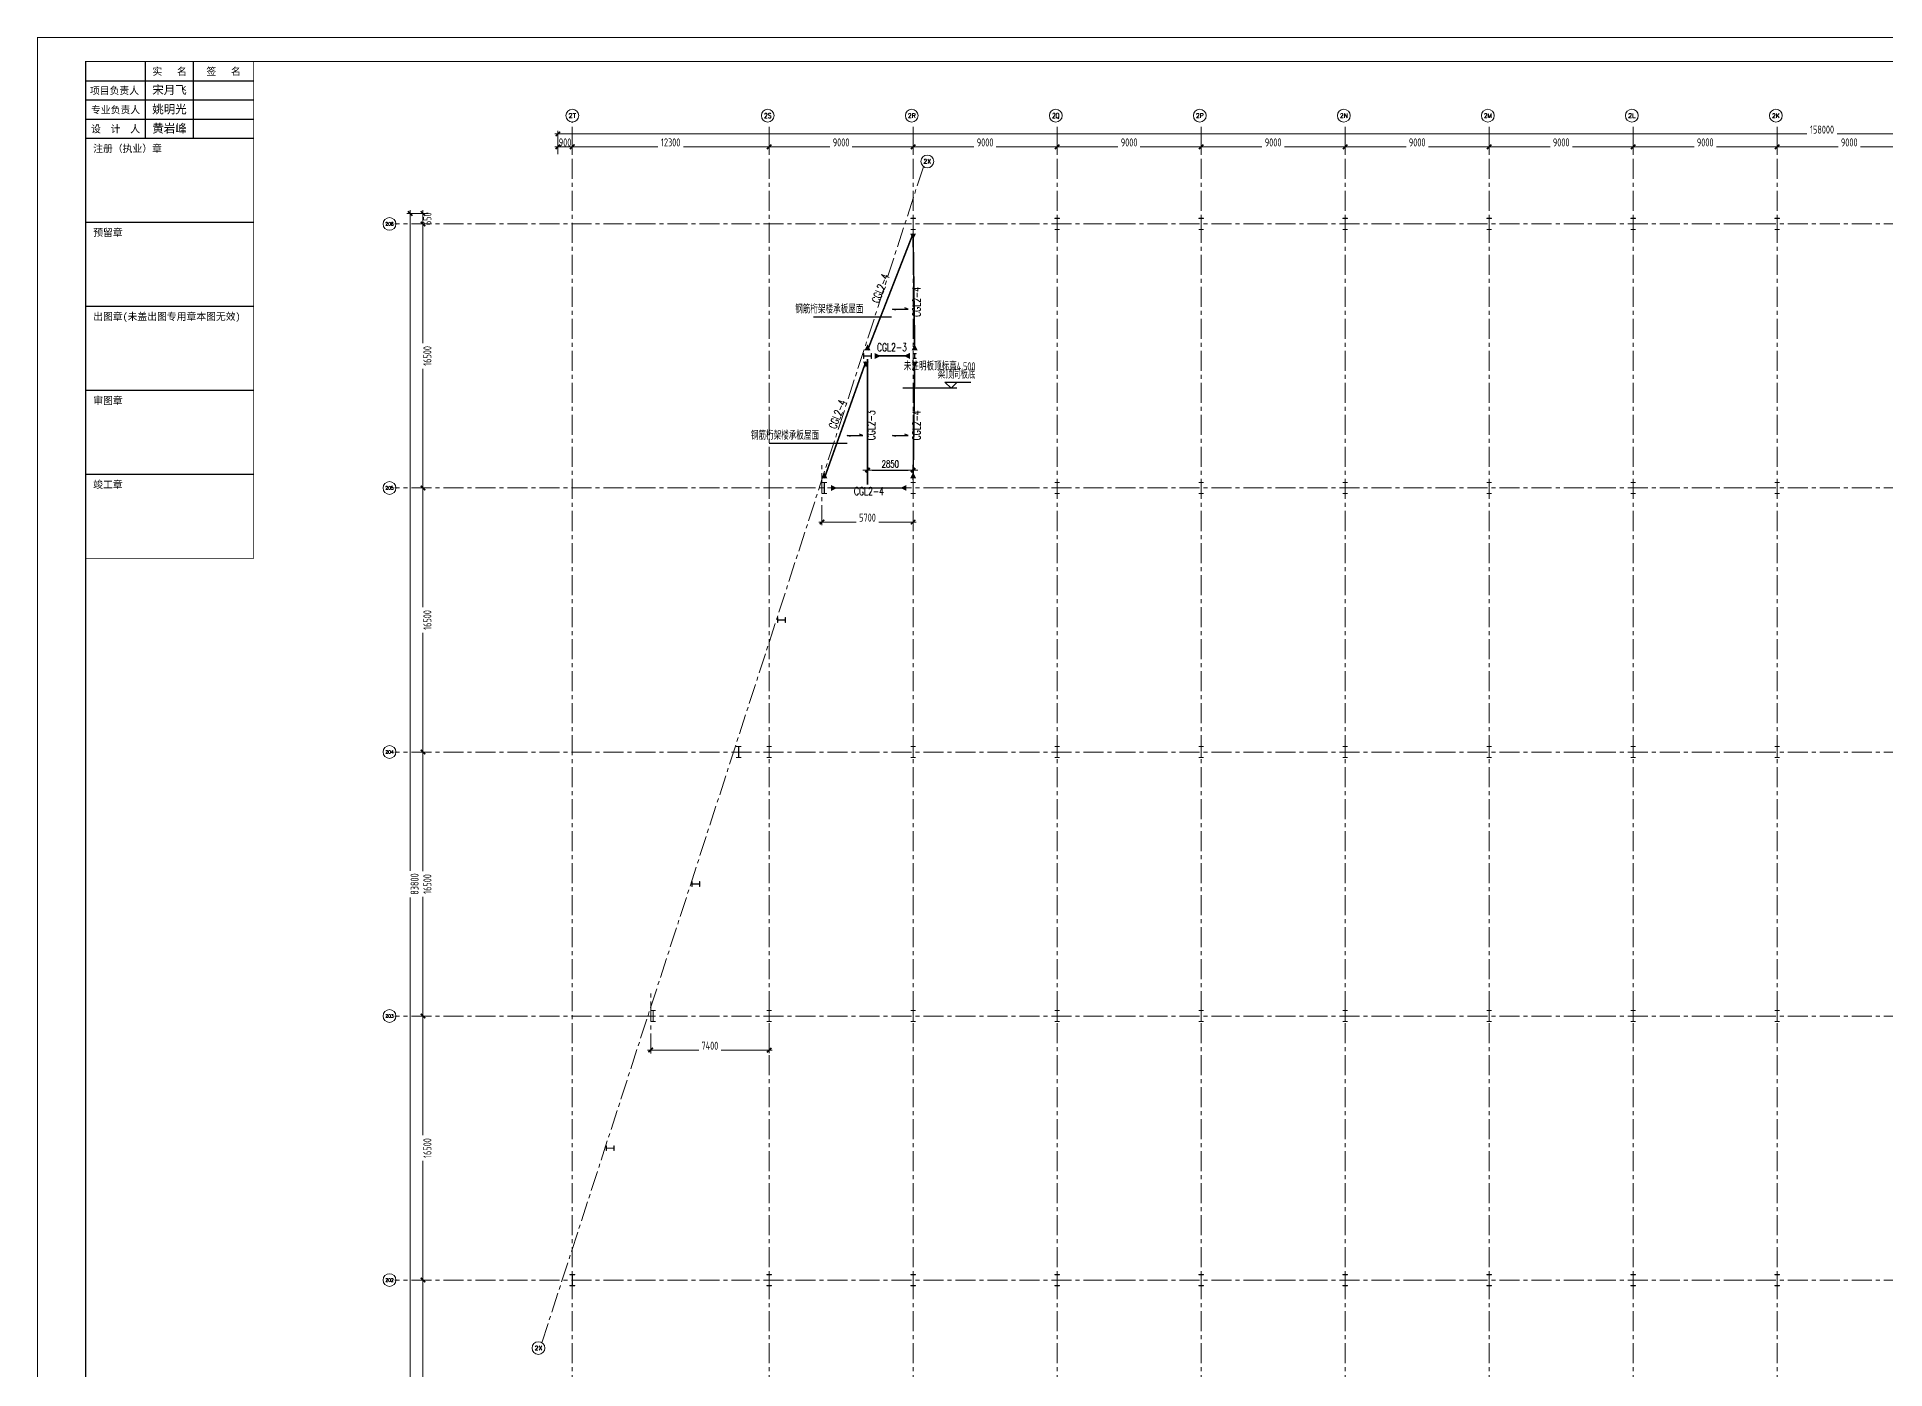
# Model space of a CAD drawing. Extents: x -1201378 to 2367219, y -619313 to 244905.
# Drawn here: x 926489 to 1041979, y -53156 to 30085 of the extents above; entities that cross this region are included whole.
import ezdxf
from ezdxf.enums import TextEntityAlignment as Align

# ---------------------------------------------------------------- set-up
doc = ezdxf.new("R2010")
doc.units = 0
doc.header["$LTSCALE"] = 1000
doc.linetypes.add('CENTER', pattern=[2, 1.25, -0.25, 0.25, -0.25])
doc.layers.get('0').update_dxf_attribs({"linetype": 'CONTINUOUS'})
doc.layers.get('Defpoints').update_dxf_attribs({"linetype": 'CONTINUOUS'})
for name, color, linetype in [('0-cxFrame', 155, 'CONTINUOUS'), ('qianming', 155, 'CONTINUOUS'), ('S-BG', 131, 'CONTINUOUS'), ('S-SLAB-TXT', 2, 'CONTINUOUS')]:
    doc.layers.add(name, color=color, linetype=linetype)
for name, color, linetype, lineweight in [('0-cxText', 131, 'CONTINUOUS', 25), ('S-axis', 111, 'CONTINUOUS', 0), ('S-bea', 40, 'CONTINUOUS', 0), ('S-col', 2, 'CONTINUOUS', 0), ('S-dim', 81, 'CONTINUOUS', 0), ('S-dote', 5, 'CENTER', 0), ('THIN', 7, 'CONTINUOUS', 0), ('柱间支撑', 6, 'CENTER', 0)]:
    doc.layers.add(name, color=color, linetype=linetype, lineweight=lineweight)
doc.styles.add('_TCH_AXIS', font='COMPLEX', dxfattribs={"bigfont": 'GBCBIG'})
doc.styles.add('cx_biaoti', font='')
doc.styles.add('cx_tuming', font='simhei.ttf')
doc.styles.add('cx_tuqian1', font='')
doc.styles.add('SS1', font='tj-romans1.shx', dxfattribs={"width": 0.7, "bigfont": 'tj-hztxt1.shx'})
doc.styles.add('TSSD_Dimension', font='tssdeng.shx', dxfattribs={"width": 0.7, "bigfont": 'hztxt.shx'})
doc.styles.add('TSSD_Label', font='tssdeng.shx', dxfattribs={"width": 0.7, "bigfont": 'hztxt.shx'})
doc.styles.add('TSSD_Rein', font='tj-romans1.shx', dxfattribs={"width": 0.7, "bigfont": 'tj-hztxt.shx'})
doc.styles.add('图框宋体', font='', dxfattribs={"width": 0.75})
doc.styles.add('黑体', font='simhei.ttf', dxfattribs={"width": 0.8})
doc.styles.get('cx_biaoti').set_extended_font_data('SimSun')
doc.styles.get('cx_tuqian1').set_extended_font_data('SimSun')
doc.styles.get('图框宋体').set_extended_font_data('SimSun')
doc.dimstyles.new('S-150-ARCHI', dxfattribs={"dimscale": 150, "dimtxt": 3, "dimasz": 2, "dimexe": 2, "dimexo": 2, "dimgap": 1, "dimtad": 1, "dimdec": 0, "dimzin": 0, "dimdsep": 46, "dimtxsty": 'SS1', "dimblk1": 'TT', "dimblk2": 'TT', "dimsah": 1, "dimcen": 1, "dimclrd": 256, "dimclre": 256, "dimclrt": 256, "dimadec": 0, "dimazin": 0, "dimtfac": 1, "dimtdec": 0, "dimtix": 1, "dimtmove": 2, "dimatfit": 0, "dimldrblk": 'TT', "dimfxl": 2, "dimtolj": 1, "dimtzin": 0, "dimarcsym": 0})
doc.dimstyles.new('TSSD_200_200', dxfattribs={"dimtxt": 500, "dimasz": 200, "dimexe": 200, "dimexo": 500, "dimgap": 200, "dimtad": 1, "dimdec": 0, "dimzin": 0, "dimdsep": 46, "dimtxsty": 'TSSD_Dimension', "dimblk": 'ARCHTICK', "dimcen": 0, "dimdle": 200, "dimclrt": 7, "dimadec": 0, "dimazin": 0, "dimtfac": 1, "dimtdec": 0, "dimtix": 1, "dimtmove": 2, "dimatfit": 3, "dimfxl": 1, "dimtolj": 1, "dimtzin": 0, "dimarcsym": 0})

# ---------------------------------------------------------------- blocks, each defined once
blk = doc.blocks.new('_ArchTick')
at = {"color": 0, "linetype": 'ByBlock', "const_width": 0.5}
blk.add_lwpolyline([(-0.71, -0.71), (0.71, 0.71)], dxfattribs=at)
blk = doc.blocks.new('*D60')
at = {"layer": 'Defpoints', "color": 0, "transparency": 16777216}
for p in [(-248565, -247598), (-249387, -264098), (-248565, -264098)]:
    blk.add_point(p, dxfattribs=at)
at = {"layer": 'S-axis', "color": 0, "lineweight": -2, "transparency": 16777216}
for p, q in [((-249065, -247598), (-249587, -247598)), ((-249387, -247398), (-249387, -255042)), ((-249387, -264298), (-249387, -256654)), ((-249065, -264098), (-249587, -264098))]:
    blk.add_line(p, q, dxfattribs=at)
at = {"layer": 'S-axis', "color": 0, "lineweight": -2, "transparency": 16777216, "xscale": 200, "yscale": 200, "zscale": 200}
for p, rotation in [((-249387, -247598), 90), ((-249387, -264098), 270)]:
    blk.add_blockref('_ArchTick', p, dxfattribs=dict(at, rotation=rotation))
at = {"layer": 'S-axis', "color": 7, "transparency": 16777216, "insert": (-249112, -255848), "char_height": 500, "attachment_point": 5, "rotation": 90, "style": 'TSSD_Dimension'}
blk.add_mtext('\\A1;16500', dxfattribs=at)
blk = doc.blocks.new('*D61')
at = {"layer": 'Defpoints', "color": 0, "transparency": 16777216}
for p in [(-248565, -231098), (-249387, -247598), (-248565, -247598)]:
    blk.add_point(p, dxfattribs=at)
at = {"layer": 'S-axis', "color": 0, "lineweight": -2, "transparency": 16777216}
for p, q in [((-249387, -230898), (-249387, -238542)), ((-249065, -231098), (-249587, -231098)), ((-249387, -247798), (-249387, -240154)), ((-249065, -247598), (-249587, -247598))]:
    blk.add_line(p, q, dxfattribs=at)
at = {"layer": 'S-axis', "color": 0, "lineweight": -2, "transparency": 16777216, "xscale": 200, "yscale": 200, "zscale": 200}
for p, rotation in [((-249387, -231098), 90), ((-249387, -247598), 270)]:
    blk.add_blockref('_ArchTick', p, dxfattribs=dict(at, rotation=rotation))
at = {"layer": 'S-axis', "color": 7, "transparency": 16777216, "insert": (-249112, -239348), "char_height": 500, "attachment_point": 5, "rotation": 90, "style": 'TSSD_Dimension'}
blk.add_mtext('\\A1;16500', dxfattribs=at)
blk = doc.blocks.new('*D62')
at = {"layer": 'Defpoints', "color": 0, "transparency": 16777216}
for p in [(-248565, -214598), (-249387, -231098), (-248565, -231098)]:
    blk.add_point(p, dxfattribs=at)
at = {"layer": 'S-axis', "color": 0, "lineweight": -2, "transparency": 16777216}
for p, q in [((-249065, -214598), (-249587, -214598)), ((-249387, -214398), (-249387, -222042)), ((-249387, -231298), (-249387, -223654)), ((-249065, -231098), (-249587, -231098))]:
    blk.add_line(p, q, dxfattribs=at)
at = {"layer": 'S-axis', "color": 0, "lineweight": -2, "transparency": 16777216, "xscale": 200, "yscale": 200, "zscale": 200}
for p, rotation in [((-249387, -214598), 90), ((-249387, -231098), 270)]:
    blk.add_blockref('_ArchTick', p, dxfattribs=dict(at, rotation=rotation))
at = {"layer": 'S-axis', "color": 7, "transparency": 16777216, "insert": (-249112, -222848), "char_height": 500, "attachment_point": 5, "rotation": 90, "style": 'TSSD_Dimension'}
blk.add_mtext('\\A1;16500', dxfattribs=at)
blk = doc.blocks.new('*D63')
at = {"layer": 'Defpoints', "color": 0, "transparency": 16777216}
for p in [(-248565, -198098), (-249387, -214598), (-248565, -214598)]:
    blk.add_point(p, dxfattribs=at)
at = {"layer": 'S-axis', "color": 0, "lineweight": -2, "transparency": 16777216}
for p, q in [((-249065, -198098), (-249587, -198098)), ((-249387, -197898), (-249387, -205542)), ((-249387, -214798), (-249387, -207154)), ((-249065, -214598), (-249587, -214598))]:
    blk.add_line(p, q, dxfattribs=at)
at = {"layer": 'S-axis', "color": 0, "lineweight": -2, "transparency": 16777216, "xscale": 200, "yscale": 200, "zscale": 200}
for p, rotation in [((-249387, -198098), 90), ((-249387, -214598), 270)]:
    blk.add_blockref('_ArchTick', p, dxfattribs=dict(at, rotation=rotation))
at = {"layer": 'S-axis', "color": 7, "transparency": 16777216, "insert": (-249112, -206348), "char_height": 500, "attachment_point": 5, "rotation": 90, "style": 'TSSD_Dimension'}
blk.add_mtext('\\A1;16500', dxfattribs=at)
blk = doc.blocks.new('*D64')
at = {"layer": 'Defpoints', "color": 0, "transparency": 16777216}
for p in [(-248565, -181598), (-249387, -198098), (-248565, -198098)]:
    blk.add_point(p, dxfattribs=at)
at = {"layer": 'S-axis', "color": 0, "lineweight": -2, "transparency": 16777216}
for p, q in [((-249065, -181598), (-249587, -181598)), ((-249387, -181398), (-249387, -189042)), ((-249387, -198298), (-249387, -190654)), ((-249065, -198098), (-249587, -198098))]:
    blk.add_line(p, q, dxfattribs=at)
at = {"layer": 'S-axis', "color": 0, "lineweight": -2, "transparency": 16777216, "xscale": 200, "yscale": 200, "zscale": 200}
for p, rotation in [((-249387, -181598), 90), ((-249387, -198098), 270)]:
    blk.add_blockref('_ArchTick', p, dxfattribs=dict(at, rotation=rotation))
at = {"layer": 'S-axis', "color": 7, "transparency": 16777216, "insert": (-249112, -189848), "char_height": 500, "attachment_point": 5, "rotation": 90, "style": 'TSSD_Dimension'}
blk.add_mtext('\\A1;16500', dxfattribs=at)
blk = doc.blocks.new('*D65')
at = {"layer": 'Defpoints', "color": 0, "transparency": 16777216}
for p in [(-248565, -180948), (-249387, -181598), (-248565, -181598)]:
    blk.add_point(p, dxfattribs=at)
at = {"layer": 'S-axis', "color": 0, "lineweight": -2, "transparency": 16777216}
for p, q in [((-249065, -180948), (-249587, -180948)), ((-249387, -180748), (-249387, -181798)), ((-249065, -181598), (-249587, -181598))]:
    blk.add_line(p, q, dxfattribs=at)
at = {"layer": 'S-axis', "color": 0, "lineweight": -2, "transparency": 16777216, "xscale": 200, "yscale": 200, "zscale": 200}
for p, rotation in [((-249387, -180948), 90), ((-249387, -181598), 270)]:
    blk.add_blockref('_ArchTick', p, dxfattribs=dict(at, rotation=rotation))
at = {"layer": 'S-axis', "color": 7, "transparency": 16777216, "insert": (-249112, -181273), "char_height": 500, "attachment_point": 5, "rotation": 90, "style": 'TSSD_Dimension'}
blk.add_mtext('\\A1;650', dxfattribs=at)
blk = doc.blocks.new('*D93')
at = {"layer": 'Defpoints', "color": 0, "transparency": 16777216}
for p in [(-240958, -177738), (-240058, -176778), (-240058, -177738)]:
    blk.add_point(p, dxfattribs=at)
at = {"layer": 'S-axis', "color": 0, "lineweight": -2, "transparency": 16777216}
for p, q in [((-240958, -177238), (-240958, -176578)), ((-240058, -177238), (-240058, -176578)), ((-241158, -176778), (-239858, -176778))]:
    blk.add_line(p, q, dxfattribs=at)
at = {"layer": 'S-axis', "color": 0, "lineweight": -2, "transparency": 16777216, "xscale": 200, "yscale": 200, "zscale": 200, "rotation": 180}
blk.add_blockref('_ArchTick', (-240958, -176778), dxfattribs=at)
at = {"layer": 'S-axis', "color": 0, "lineweight": -2, "transparency": 16777216, "xscale": 200, "yscale": 200, "zscale": 200}
blk.add_blockref('_ArchTick', (-240058, -176778), dxfattribs=at)
at = {"layer": 'S-axis', "color": 7, "transparency": 16777216, "insert": (-240508, -176503), "char_height": 500, "attachment_point": 5, "style": 'TSSD_Dimension'}
blk.add_mtext('\\A1;900', dxfattribs=at)
blk = doc.blocks.new('*D94')
at = {"layer": 'Defpoints', "color": 0, "transparency": 16777216}
for p in [(-240058, -177738), (-227758, -176778), (-227758, -177738)]:
    blk.add_point(p, dxfattribs=at)
at = {"layer": 'S-axis', "color": 0, "lineweight": -2, "transparency": 16777216}
for p, q in [((-240058, -177238), (-240058, -176578)), ((-227758, -177238), (-227758, -176578)), ((-240258, -176778), (-234714, -176778)), ((-227558, -176778), (-233103, -176778))]:
    blk.add_line(p, q, dxfattribs=at)
at = {"layer": 'S-axis', "color": 0, "lineweight": -2, "transparency": 16777216, "xscale": 200, "yscale": 200, "zscale": 200, "rotation": 180}
blk.add_blockref('_ArchTick', (-240058, -176778), dxfattribs=at)
at = {"layer": 'S-axis', "color": 0, "lineweight": -2, "transparency": 16777216, "xscale": 200, "yscale": 200, "zscale": 200}
blk.add_blockref('_ArchTick', (-227758, -176778), dxfattribs=at)
at = {"layer": 'S-axis', "color": 7, "transparency": 16777216, "insert": (-233908, -176503), "char_height": 500, "attachment_point": 5, "style": 'TSSD_Dimension'}
blk.add_mtext('\\A1;12300', dxfattribs=at)
blk = doc.blocks.new('*D95')
at = {"layer": 'Defpoints', "color": 0, "transparency": 16777216}
for p in [(-227758, -177738), (-218758, -176778), (-218758, -177738)]:
    blk.add_point(p, dxfattribs=at)
at = {"layer": 'S-axis', "color": 0, "lineweight": -2, "transparency": 16777216}
for p, q in [((-227758, -177238), (-227758, -176578)), ((-218758, -177238), (-218758, -176578)), ((-227958, -176778), (-223957, -176778)), ((-218558, -176778), (-222560, -176778))]:
    blk.add_line(p, q, dxfattribs=at)
at = {"layer": 'S-axis', "color": 0, "lineweight": -2, "transparency": 16777216, "xscale": 200, "yscale": 200, "zscale": 200, "rotation": 180}
blk.add_blockref('_ArchTick', (-227758, -176778), dxfattribs=at)
at = {"layer": 'S-axis', "color": 0, "lineweight": -2, "transparency": 16777216, "xscale": 200, "yscale": 200, "zscale": 200}
blk.add_blockref('_ArchTick', (-218758, -176778), dxfattribs=at)
at = {"layer": 'S-axis', "color": 7, "transparency": 16777216, "insert": (-223258, -176503), "char_height": 500, "attachment_point": 5, "style": 'TSSD_Dimension'}
blk.add_mtext('\\A1;9000', dxfattribs=at)
blk = doc.blocks.new('*D96')
at = {"layer": 'Defpoints', "color": 0, "transparency": 16777216}
for p in [(-218758, -177738), (-209758, -176778), (-209758, -177738)]:
    blk.add_point(p, dxfattribs=at)
at = {"layer": 'S-axis', "color": 0, "lineweight": -2, "transparency": 16777216}
for p, q in [((-218758, -177238), (-218758, -176578)), ((-209758, -177238), (-209758, -176578)), ((-218958, -176778), (-214957, -176778)), ((-209558, -176778), (-213560, -176778))]:
    blk.add_line(p, q, dxfattribs=at)
at = {"layer": 'S-axis', "color": 0, "lineweight": -2, "transparency": 16777216, "xscale": 200, "yscale": 200, "zscale": 200, "rotation": 180}
blk.add_blockref('_ArchTick', (-218758, -176778), dxfattribs=at)
at = {"layer": 'S-axis', "color": 0, "lineweight": -2, "transparency": 16777216, "xscale": 200, "yscale": 200, "zscale": 200}
blk.add_blockref('_ArchTick', (-209758, -176778), dxfattribs=at)
at = {"layer": 'S-axis', "color": 7, "transparency": 16777216, "insert": (-214258, -176503), "char_height": 500, "attachment_point": 5, "style": 'TSSD_Dimension'}
blk.add_mtext('\\A1;9000', dxfattribs=at)
blk = doc.blocks.new('*D97')
at = {"layer": 'Defpoints', "color": 0, "transparency": 16777216}
for p in [(-209758, -177738), (-200758, -176778), (-200758, -177738)]:
    blk.add_point(p, dxfattribs=at)
at = {"layer": 'S-axis', "color": 0, "lineweight": -2, "transparency": 16777216}
for p, q in [((-209758, -177238), (-209758, -176578)), ((-200758, -177238), (-200758, -176578)), ((-209958, -176778), (-205957, -176778)), ((-200558, -176778), (-204560, -176778))]:
    blk.add_line(p, q, dxfattribs=at)
at = {"layer": 'S-axis', "color": 0, "lineweight": -2, "transparency": 16777216, "xscale": 200, "yscale": 200, "zscale": 200, "rotation": 180}
blk.add_blockref('_ArchTick', (-209758, -176778), dxfattribs=at)
at = {"layer": 'S-axis', "color": 0, "lineweight": -2, "transparency": 16777216, "xscale": 200, "yscale": 200, "zscale": 200}
blk.add_blockref('_ArchTick', (-200758, -176778), dxfattribs=at)
at = {"layer": 'S-axis', "color": 7, "transparency": 16777216, "insert": (-205258, -176503), "char_height": 500, "attachment_point": 5, "style": 'TSSD_Dimension'}
blk.add_mtext('\\A1;9000', dxfattribs=at)
blk = doc.blocks.new('*D98')
at = {"layer": 'Defpoints', "color": 0, "transparency": 16777216}
for p in [(-200758, -177738), (-191758, -176778), (-191758, -177738)]:
    blk.add_point(p, dxfattribs=at)
at = {"layer": 'S-axis', "color": 0, "lineweight": -2, "transparency": 16777216}
for p, q in [((-200758, -177238), (-200758, -176578)), ((-191758, -177238), (-191758, -176578)), ((-200958, -176778), (-196957, -176778)), ((-191558, -176778), (-195560, -176778))]:
    blk.add_line(p, q, dxfattribs=at)
at = {"layer": 'S-axis', "color": 0, "lineweight": -2, "transparency": 16777216, "xscale": 200, "yscale": 200, "zscale": 200, "rotation": 180}
blk.add_blockref('_ArchTick', (-200758, -176778), dxfattribs=at)
at = {"layer": 'S-axis', "color": 0, "lineweight": -2, "transparency": 16777216, "xscale": 200, "yscale": 200, "zscale": 200}
blk.add_blockref('_ArchTick', (-191758, -176778), dxfattribs=at)
at = {"layer": 'S-axis', "color": 7, "transparency": 16777216, "insert": (-196258, -176503), "char_height": 500, "attachment_point": 5, "style": 'TSSD_Dimension'}
blk.add_mtext('\\A1;9000', dxfattribs=at)
blk = doc.blocks.new('*D99')
at = {"layer": 'Defpoints', "color": 0, "transparency": 16777216}
for p in [(-191758, -177738), (-182758, -176778), (-182758, -177738)]:
    blk.add_point(p, dxfattribs=at)
at = {"layer": 'S-axis', "color": 0, "lineweight": -2, "transparency": 16777216}
for p, q in [((-191758, -177238), (-191758, -176578)), ((-182758, -177238), (-182758, -176578)), ((-191958, -176778), (-187957, -176778)), ((-182558, -176778), (-186560, -176778))]:
    blk.add_line(p, q, dxfattribs=at)
at = {"layer": 'S-axis', "color": 0, "lineweight": -2, "transparency": 16777216, "xscale": 200, "yscale": 200, "zscale": 200, "rotation": 180}
blk.add_blockref('_ArchTick', (-191758, -176778), dxfattribs=at)
at = {"layer": 'S-axis', "color": 0, "lineweight": -2, "transparency": 16777216, "xscale": 200, "yscale": 200, "zscale": 200}
blk.add_blockref('_ArchTick', (-182758, -176778), dxfattribs=at)
at = {"layer": 'S-axis', "color": 7, "transparency": 16777216, "insert": (-187258, -176503), "char_height": 500, "attachment_point": 5, "style": 'TSSD_Dimension'}
blk.add_mtext('\\A1;9000', dxfattribs=at)
blk = doc.blocks.new('*D100')
at = {"layer": 'Defpoints', "color": 0, "transparency": 16777216}
for p in [(-182758, -177738), (-173758, -176778), (-173758, -177738)]:
    blk.add_point(p, dxfattribs=at)
at = {"layer": 'S-axis', "color": 0, "lineweight": -2, "transparency": 16777216}
for p, q in [((-182758, -177238), (-182758, -176578)), ((-173758, -177238), (-173758, -176578)), ((-182958, -176778), (-178957, -176778)), ((-173558, -176778), (-177560, -176778))]:
    blk.add_line(p, q, dxfattribs=at)
at = {"layer": 'S-axis', "color": 0, "lineweight": -2, "transparency": 16777216, "xscale": 200, "yscale": 200, "zscale": 200, "rotation": 180}
blk.add_blockref('_ArchTick', (-182758, -176778), dxfattribs=at)
at = {"layer": 'S-axis', "color": 0, "lineweight": -2, "transparency": 16777216, "xscale": 200, "yscale": 200, "zscale": 200}
blk.add_blockref('_ArchTick', (-173758, -176778), dxfattribs=at)
at = {"layer": 'S-axis', "color": 7, "transparency": 16777216, "insert": (-178258, -176503), "char_height": 500, "attachment_point": 5, "style": 'TSSD_Dimension'}
blk.add_mtext('\\A1;9000', dxfattribs=at)
blk = doc.blocks.new('*D101')
at = {"layer": 'Defpoints', "color": 0, "transparency": 16777216}
for p in [(-173758, -177738), (-164758, -176778), (-164758, -177738)]:
    blk.add_point(p, dxfattribs=at)
at = {"layer": 'S-axis', "color": 0, "lineweight": -2, "transparency": 16777216}
for p, q in [((-173758, -177238), (-173758, -176578)), ((-164758, -177238), (-164758, -176578)), ((-173958, -176778), (-169957, -176778)), ((-164558, -176778), (-168560, -176778))]:
    blk.add_line(p, q, dxfattribs=at)
at = {"layer": 'S-axis', "color": 0, "lineweight": -2, "transparency": 16777216, "xscale": 200, "yscale": 200, "zscale": 200, "rotation": 180}
blk.add_blockref('_ArchTick', (-173758, -176778), dxfattribs=at)
at = {"layer": 'S-axis', "color": 0, "lineweight": -2, "transparency": 16777216, "xscale": 200, "yscale": 200, "zscale": 200}
blk.add_blockref('_ArchTick', (-164758, -176778), dxfattribs=at)
at = {"layer": 'S-axis', "color": 7, "transparency": 16777216, "insert": (-169258, -176503), "char_height": 500, "attachment_point": 5, "style": 'TSSD_Dimension'}
blk.add_mtext('\\A1;9000', dxfattribs=at)
blk = doc.blocks.new('*D102')
at = {"layer": 'Defpoints', "color": 0, "transparency": 16777216}
for p in [(-164758, -177738), (-155758, -176778), (-155758, -177738)]:
    blk.add_point(p, dxfattribs=at)
at = {"layer": 'S-axis', "color": 0, "lineweight": -2, "transparency": 16777216}
for p, q in [((-164758, -177238), (-164758, -176578)), ((-155758, -177238), (-155758, -176578)), ((-164958, -176778), (-160957, -176778)), ((-155558, -176778), (-159560, -176778))]:
    blk.add_line(p, q, dxfattribs=at)
at = {"layer": 'S-axis', "color": 0, "lineweight": -2, "transparency": 16777216, "xscale": 200, "yscale": 200, "zscale": 200, "rotation": 180}
blk.add_blockref('_ArchTick', (-164758, -176778), dxfattribs=at)
at = {"layer": 'S-axis', "color": 0, "lineweight": -2, "transparency": 16777216, "xscale": 200, "yscale": 200, "zscale": 200}
blk.add_blockref('_ArchTick', (-155758, -176778), dxfattribs=at)
at = {"layer": 'S-axis', "color": 7, "transparency": 16777216, "insert": (-160258, -176503), "char_height": 500, "attachment_point": 5, "style": 'TSSD_Dimension'}
blk.add_mtext('\\A1;9000', dxfattribs=at)
blk = doc.blocks.new('*D112')
at = {"layer": 'Defpoints', "color": 0, "transparency": 16777216}
for p in [(-82958, -175978), (-240958, -177638), (-82958, -177638)]:
    blk.add_point(p, dxfattribs=at)
at = {"layer": 'S-axis', "color": 0, "lineweight": -2, "transparency": 16777216}
for p, q in [((-241158, -175978), (-162899, -175978)), ((-240958, -177138), (-240958, -175778)), ((-82758, -175978), (-161018, -175978)), ((-82958, -177138), (-82958, -175778))]:
    blk.add_line(p, q, dxfattribs=at)
at = {"layer": 'S-axis', "color": 0, "lineweight": -2, "transparency": 16777216, "xscale": 200, "yscale": 200, "zscale": 200, "rotation": 180}
blk.add_blockref('_ArchTick', (-240958, -175978), dxfattribs=at)
at = {"layer": 'S-axis', "color": 0, "lineweight": -2, "transparency": 16777216, "xscale": 200, "yscale": 200, "zscale": 200}
blk.add_blockref('_ArchTick', (-82958, -175978), dxfattribs=at)
at = {"layer": 'S-axis', "color": 7, "transparency": 16777216, "insert": (-161958, -175703), "char_height": 500, "attachment_point": 5, "style": 'TSSD_Dimension'}
blk.add_mtext('\\A1;158000', dxfattribs=at)
blk = doc.blocks.new('*D114')
at = {"layer": 'Defpoints', "color": 0, "transparency": 16777216}
for p in [(-248665, -180948), (-250187, -264748), (-248665, -264748)]:
    blk.add_point(p, dxfattribs=at)
at = {"layer": 'S-axis', "color": 0, "lineweight": -2, "transparency": 16777216}
for p, q in [((-249165, -180948), (-250387, -180948)), ((-250187, -180748), (-250187, -222015)), ((-250187, -264948), (-250187, -223681)), ((-249165, -264748), (-250387, -264748))]:
    blk.add_line(p, q, dxfattribs=at)
at = {"layer": 'S-axis', "color": 0, "lineweight": -2, "transparency": 16777216, "xscale": 200, "yscale": 200, "zscale": 200}
for p, rotation in [((-250187, -180948), 90), ((-250187, -264748), 270)]:
    blk.add_blockref('_ArchTick', p, dxfattribs=dict(at, rotation=rotation))
at = {"layer": 'S-axis', "color": 7, "transparency": 16777216, "insert": (-249912, -222848), "char_height": 500, "attachment_point": 5, "rotation": 90, "style": 'TSSD_Dimension'}
blk.add_mtext('\\A1;83800', dxfattribs=at)
blk = doc.blocks.new('*D115')
at = {"layer": 'Defpoints', "color": 0, "transparency": 16777216}
for p in [(-224458, -199188), (-218758, -199188), (-218758, -200226)]:
    blk.add_point(p, dxfattribs=at)
at = {"layer": 'S-axis', "color": 0, "lineweight": -2, "transparency": 16777216}
for p, q in [((-224458, -199688), (-224458, -200426)), ((-218758, -199688), (-218758, -200426)), ((-224658, -200226), (-222307, -200226)), ((-218558, -200226), (-220910, -200226))]:
    blk.add_line(p, q, dxfattribs=at)
at = {"layer": 'S-axis', "color": 0, "lineweight": -2, "transparency": 16777216, "xscale": 200, "yscale": 200, "zscale": 200, "rotation": 180}
blk.add_blockref('_ArchTick', (-224458, -200226), dxfattribs=at)
at = {"layer": 'S-axis', "color": 0, "lineweight": -2, "transparency": 16777216, "xscale": 200, "yscale": 200, "zscale": 200}
blk.add_blockref('_ArchTick', (-218758, -200226), dxfattribs=at)
at = {"layer": 'S-axis', "color": 7, "transparency": 16777216, "insert": (-221608, -199951), "char_height": 500, "attachment_point": 5, "style": 'TSSD_Dimension'}
blk.add_mtext('\\A1;5700', dxfattribs=at)
blk = doc.blocks.new('*D116')
at = {"layer": 'Defpoints', "color": 0, "transparency": 16777216}
for p in [(-235158, -232188), (-227758, -232188), (-227758, -233226)]:
    blk.add_point(p, dxfattribs=at)
at = {"layer": 'S-axis', "color": 0, "lineweight": -2, "transparency": 16777216}
for p, q in [((-235358, -233226), (-232157, -233226)), ((-235158, -232688), (-235158, -233426)), ((-227558, -233226), (-230760, -233226)), ((-227758, -232688), (-227758, -233426))]:
    blk.add_line(p, q, dxfattribs=at)
at = {"layer": 'S-axis', "color": 0, "lineweight": -2, "transparency": 16777216, "xscale": 200, "yscale": 200, "zscale": 200, "rotation": 180}
blk.add_blockref('_ArchTick', (-235158, -233226), dxfattribs=at)
at = {"layer": 'S-axis', "color": 0, "lineweight": -2, "transparency": 16777216, "xscale": 200, "yscale": 200, "zscale": 200}
blk.add_blockref('_ArchTick', (-227758, -233226), dxfattribs=at)
at = {"layer": 'S-axis', "color": 7, "transparency": 16777216, "insert": (-231458, -232951), "char_height": 500, "attachment_point": 5, "style": 'TSSD_Dimension'}
blk.add_mtext('\\A1;7400', dxfattribs=at)
blk = doc.blocks.new('nt66')
at = {"layer": 'S-col'}
blk.add_lwpolyline([(-195790, 766820), (-195490, 766820), (-195490, 766808), (-195636, 766808), (-195636, 766132), (-195490, 766132), (-195490, 766120), (-195790, 766120), (-195790, 766132), (-195644, 766132), (-195644, 766808), (-195790, 766808)], close=True, dxfattribs=at)
blk = doc.blocks.new('33333')
for p in [(-68214, -43900), (-59214, -43900), (-50214, -43900), (-41214, -43900), (-32214, -43900), (-23214, -43900), (-14214, -43900), (-73764, -60400), (-68214, -60400), (-59214, -60400), (-50214, -60400), (-41214, -60400), (-32214, -60400), (-23214, -60400), (-14214, -60400), (-79117, -76900), (-77214, -76900), (-68214, -76900), (-59214, -76900), (-50214, -76900), (-41214, -76900), (-32214, -76900), (-23214, -76900), (-14214, -76900), (-84464, -93400), (-77214, -93400), (-68214, -93400), (-59214, -93400), (-50214, -93400), (-41214, -93400), (-32214, -93400), (-23214, -93400), (-14214, -93400), (-89514, -109900), (-77214, -109900), (-68214, -109900), (-59214, -109900), (-50214, -109900), (-41214, -109900), (-32214, -109900), (-23214, -109900), (-14214, -109900)]:
    blk.add_blockref('nt66', p)
blk = doc.blocks.new('zjcx_lan_xinxi(Dragon)')
for p, q in [((7000, -3200), (0, -3200)), ((7000, -6700), (0, -6700)), ((7000, -10200), (0, -10200)), ((7000, -13700), (0, -13700)), ((7000, -17200), (0, -17200))]:
    blk.add_line(p, q)
at = {"const_width": 25}
blk.add_lwpolyline([(0, -20700), (7000, -20700), (7000, 0), (0, 0)], close=True, dxfattribs=at)
for points in [[(2500, -3200), (2500, 0)], [(4500, -3200), (4500, 0)], [(0, -800), (7000, -800)], [(0, -1600), (7000, -1600)], [(0, -2400), (7000, -2400)]]:
    blk.add_lwpolyline(points)
for points in [[(7000, -3200), (7000, 0)], [(0, -3200), (7000, -3200)], [(0, -20700), (7000, -20700), (7000, -3200)], [(0, -20700), (7000, -20700)]]:
    blk.add_lwpolyline(points, dxfattribs=at)
at = {"style": '图框宋体'}
for s, p in [('实   名', (3500, -400)), ('签   名', (5750, -400)), ('项目负责人', (1204, -1200)), ('专业负责人', (1250, -2000)), ('设  计  人', (1250, -2800))]:
    blk.add_text(s, height=300, dxfattribs=at).set_placement(p, align=Align.MIDDLE)
for s, p in [('注册（执业）章', (318, -3771)), ('预留章', (318, -7271)), ('出图章(未盖出图专用章本图无效)', (318, -10771)), ('审图章', (318, -14271)), ('竣工章', (318, -17771))]:
    blk.add_text(s, height=300, dxfattribs=at).set_placement(p)
blk = doc.blocks.new('T-信息(Dragon)')
at = {"layer": '0-cxFrame'}
blk.add_blockref('zjcx_lan_xinxi(Dragon)', (0, 0), dxfattribs=at)
at = {"layer": 'qianming', "color": 3, "style": 'cx_biaoti'}
for s, p in [('宋月飞', (3497, -1185)), ('姚明光', (3497, -1985)), ('黄岩峰', (3497, -2785))]:
    blk.add_text(s, height=350, dxfattribs=at).set_placement(p, align=Align.MIDDLE_CENTER)
blk = doc.blocks.new('TK22.A0 L(Dragon)')
at = {"layer": '0-cxFrame', "color": 7, "const_width": 0.5}
blk.add_lwpolyline([(0, 0), (-1486, 0), (-1486, 841), (0, 841)], close=True, dxfattribs=at)
at = {"layer": '0-cxFrame', "const_width": 0.5}
blk.add_lwpolyline([(-80, 10), (-1466, 10), (-1466, 831), (-80, 831)], close=True, dxfattribs=at)
at = {"layer": '0-cxFrame', "xscale": 0.009999999999999998, "yscale": 0.009999999999999998, "zscale": 0.009999999999999998}
blk.add_blockref('T-信息(Dragon)', (-1466, 831), dxfattribs=at)
at = {"style": '黑体', "flags": 4}
blk.add_attdef('图幅', text='', height=3.3, dxfattribs=at).set_placement((-40, 3), align=Align.RIGHT)
at = {"layer": '0-cxText', "flags": 4}
for tag, height, style, p in [('建设单位', 3.5, 'cx_tuming', (-45, 240)), ('项目名称', 3.5, 'cx_tuming', (-45, 210)), ('子项名称', 3.5, 'cx_tuming', (-45, 180)), ('工程编号', 3.3, 'cx_tuqian1', (-35, 165)), ('图名1', 3.5, 'cx_tuming', (-45, 87)), ('图名2', 3.5, 'cx_tuming', (-45, 79)), ('图名3', 3.5, 'cx_tuming', (-45, 71)), ('出图日期', 3.3, 'cx_tuqian1', (-39, 60)), ('专业', 3.3, 'cx_tuqian1', (-55, 52)), ('图号', 3.3, 'cx_tuqian1', (-55, 44)), ('版次', 3.3, 'cx_tuqian1', (-20, 44))]:
    blk.add_attdef(tag, text='', height=height, dxfattribs=dict(at, style=style)).set_placement(p, align=Align.MIDDLE)
at = {"layer": 'Defpoints', "color": 6, "flags": 4}
for tag, height, style, p in [('tufu', 3.3, '黑体', (-12, 12)), ('dwfname', 4, 'cx_tuqian1', (-80, 3))]:
    blk.add_attdef(tag, text='', height=height, dxfattribs=dict(at, style=style)).set_placement(p, align=Align.RIGHT)
blk = doc.blocks.new('TT')
blk.add_line((-0.97, 0), (0.97, 0))
at = {"const_width": 0.45}
blk.add_lwpolyline([(-0.44, -0.44), (0.44, 0.44)], dxfattribs=at)
blk = doc.blocks.new('*D6880')
at = {"layer": 'Defpoints', "color": 0, "transparency": 16777216}
for p in [(981242, 3021), (978392, 2102), (981242, 2102)]:
    blk.add_point(p, dxfattribs=at)
at = {"layer": 'S-dim', "lineweight": -2, "transparency": 16777216}
for p, q in [((978392, 2402), (978392, 3321)), ((978692, 3021), (980942, 3021)), ((981242, 2402), (981242, 3321))]:
    blk.add_line(p, q, dxfattribs=at)
at = {"layer": 'S-dim', "lineweight": -2, "transparency": 16777216, "xscale": 300, "yscale": 300, "zscale": 300, "rotation": 180}
blk.add_blockref('TT', (978392, 3021), dxfattribs=at)
at = {"layer": 'S-dim', "lineweight": -2, "transparency": 16777216, "xscale": 300, "yscale": 300, "zscale": 300}
blk.add_blockref('TT', (981242, 3021), dxfattribs=at)
at = {"layer": 'S-dim', "transparency": 16777216, "insert": (979817, 3396), "char_height": 450, "attachment_point": 5, "style": 'SS1'}
blk.add_mtext('\\A1;2850', dxfattribs=at)
blk = doc.blocks.new('2#轴网')
at = {"layer": 'S-axis'}
for centre in [(-240058.5, -174832), (-227843.4, -174832), (-218843.4, -174832), (-209843.4, -174832), (-200843.4, -174832), (-191843.4, -174832), (-182843.4, -174832), (-173843.4, -174832), (-164843.4, -174832), (-217872.1, -177693.2), (-251479.7, -181597), (-251479.7, -198097), (-251479.7, -214597), (-251479.7, -231097), (-251479.7, -247597), (-242170.8, -251846.6)]:
    blk.add_circle(centre, 400, dxfattribs=at)
at = {"layer": 'S-dote'}
for p, q in [((-240058.5, -270787), (-240058.5, -175198.2)), ((-227758.5, -270787), (-227758.5, -175298.2)), ((-218758.5, -270787), (-218758.5, -175298.2)), ((-209758.5, -270787), (-209758.5, -175298.2)), ((-200758.5, -270787), (-200758.5, -175298.2)), ((-191758.5, -270787), (-191758.5, -175298.2)), ((-182758.5, -270787), (-182758.5, -175298.2)), ((-173758.5, -270787), (-173758.5, -175298.2)), ((-164758.5, -270787), (-164758.5, -175298.2)), ((-74854.3, -181598.2), (-251154.3, -181598.2)), ((-224458.5, -200428.2), (-224458.5, -196638.2)), ((-74854.3, -198098.2), (-251154.3, -198098.2)), ((-74854.3, -214598.2), (-251154.3, -214598.2)), ((-235158.5, -233428.2), (-235158.5, -229638.2)), ((-74854.3, -231098.2), (-251154.3, -231098.2)), ((-74854.3, -247598.2), (-251154.3, -247598.2))]:
    blk.add_line(p, q, dxfattribs=at)
blk.add_lwpolyline([(-241957, -251508.6), (-218110.9, -178014.1)], dxfattribs=at)
at = {"layer": 'S-axis', "style": '_TCH_AXIS'}
for s, height, p, p2 in [('2T', 288.12, (-240298.6, -174976.1), (-239818.4, -174976.1)), ('2S', 294.28, (-228081.6, -174979.2), (-227605.1, -174979.2)), ('2R', 270.86, (-219088.4, -174967.5), (-218598.3, -174967.5)), ('2P', 276.42, (-201086.9, -174970.3), (-200599.9, -174970.3)), ('2N', 265.5, (-192089.9, -174964.8), (-191596.8, -174964.8)), ('2M', 255.29, (-183092.6, -174959.7), (-182594.2, -174959.7)), ('2L', 288.12, (-174083.5, -174976.1), (-173603.3, -174976.1)), ('2K', 265.5, (-165089.9, -174964.8), (-164596.8, -174964.8)), ('2X', 270.86, (-218117.2, -177828.6), (-217627.1, -177828.6)), ('206', 202.97, (-251740.6, -181698.5), (-251218.7, -181698.5)), ('205', 202.97, (-251740.6, -198198.5), (-251218.7, -198198.5)), ('204', 196.63, (-251741.8, -214695.4), (-251217.5, -214695.4)), ('203', 202.97, (-251740.6, -231198.5), (-251218.7, -231198.5)), ('202', 202.97, (-251740.6, -247698.5), (-251218.7, -247698.5)), ('2X', 270.86, (-242415.9, -251982), (-241925.8, -251982))]:
    blk.add_text(s, height=height, dxfattribs=at).set_placement(p, p2, align=Align.FIT)
at = {"layer": 'S-axis', "style": '_TCH_AXIS', "width": 0.807692}
blk.add_text('2Q', height=327.87, dxfattribs=at).set_placement((-210070.4, -174996), (-209616.4, -174996), align=Align.FIT)
at = {"layer": 'S-axis'}
for base, p1, p2, angle, picture, middle in [((-82958.5, -175978.2), (-240958.5, -177638.2), (-82958.5, -177638.2), 0, '*D112', (-161958.5, -175703.2)), ((-240058.5, -176778.2), (-240958.5, -177738.2), (-240058.5, -177738.2), 0, '*D93', (-240508.5, -176503.2)), ((-227758.5, -176778.2), (-240058.5, -177738.2), (-227758.5, -177738.2), 0, '*D94', (-233908.5, -176503.2)), ((-218758.5, -176778.2), (-227758.5, -177738.2), (-218758.5, -177738.2), 0, '*D95', (-223258.5, -176503.2)), ((-209758.5, -176778.2), (-218758.5, -177738.2), (-209758.5, -177738.2), 0, '*D96', (-214258.5, -176503.2)), ((-200758.5, -176778.2), (-209758.5, -177738.2), (-200758.5, -177738.2), 0, '*D97', (-205258.5, -176503.2)), ((-191758.5, -176778.2), (-200758.5, -177738.2), (-191758.5, -177738.2), 0, '*D98', (-196258.5, -176503.2)), ((-182758.5, -176778.2), (-191758.5, -177738.2), (-182758.5, -177738.2), 0, '*D99', (-187258.5, -176503.2)), ((-173758.5, -176778.2), (-182758.5, -177738.2), (-173758.5, -177738.2), 0, '*D100', (-178258.5, -176503.2)), ((-164758.5, -176778.2), (-173758.5, -177738.2), (-164758.5, -177738.2), 0, '*D101', (-169258.5, -176503.2)), ((-155758.5, -176778.2), (-164758.5, -177738.2), (-155758.5, -177738.2), 0, '*D102', (-160258.5, -176503.2)), ((-250186.9, -264748.2), (-248664.7, -180948.2), (-248664.7, -264748.2), 270, '*D114', (-249911.9, -222848.2)), ((-249386.9, -181598.2), (-248564.7, -180948.2), (-248564.7, -181598.2), 270, '*D65', (-249111.9, -181273.2)), ((-249386.9, -198098.2), (-248564.7, -181598.2), (-248564.7, -198098.2), 270, '*D64', (-249111.9, -189848.2)), ((-249386.9, -214598.2), (-248564.7, -198098.2), (-248564.7, -214598.2), 270, '*D63', (-249111.9, -206348.2)), ((-218758.5, -200225.7), (-224458.5, -199188.2), (-218758.5, -199188.2), 0, '*D115', (-221608.5, -199950.7)), ((-249386.9, -231098.2), (-248564.7, -214598.2), (-248564.7, -231098.2), 270, '*D62', (-249111.9, -222848.2)), ((-249386.9, -247598.2), (-248564.7, -231098.2), (-248564.7, -247598.2), 270, '*D61', (-249111.9, -239348.2)), ((-227758.5, -233225.7), (-235158.5, -232188.2), (-227758.5, -232188.2), 0, '*D116', (-231458.5, -232950.7)), ((-249386.9, -264098.2), (-248564.7, -247598.2), (-248564.7, -264098.2), 270, '*D60', (-249111.9, -255848.2))]:
    dim = blk.add_linear_dim(base=base, p1=p1, p2=p2, angle=angle, dimstyle='TSSD_200_200', dxfattribs=at)
    dim.commit()
    dim.dimension.update_dxf_attribs({"geometry": picture, "text_midpoint": middle, "dimtype": 161})

msp = doc.modelspace()

# ---------------------------------------------------------------- linework, layer by layer
at = {"layer": 'S-bea'}
for points in [[(981241.5, 17801.8, 375, 0, 0), (981241.5, 17426.8, 375, 0, 0)], [(978391.5, 10501.8, 375, 0, 0), (978391.5, 10876.8, 375, 0, 0)], [(981341.5, 10501.8, 375, 0, 0), (981341.5, 10876.8, 375, 0, 0)], [(978291.5, 9801.8, 375, 0, 0), (978291.5, 9426.8, 375, 0, 0)], [(978841.5, 10151.8, 375, 0, 0), (979216.5, 10151.8, 375, 0, 0)], [(981041.5, 10151.8, 375, 0, 0), (980666.5, 10151.8, 375, 0, 0)], [(981341.5, 9801.8, 375, 0, 0), (981341.5, 9426.8, 375, 0, 0)], [(975691.5, 2501.8, 375, 0, 0), (975691.5, 2876.8, 375, 0, 0)], [(981241.5, 2501.8, 375, 0, 0), (981241.5, 2876.8, 375, 0, 0)], [(976106.5, 1901.8, 375, 0, 0), (976481.5, 1901.8, 375, 0, 0)], [(980826.5, 1901.8, 375, 0, 0), (980451.5, 1901.8, 375, 0, 0)]]:
    msp.add_lwpolyline(points, format="xyseb", dxfattribs=at)
at = {"layer": 'S-BG'}
for p, q in [((975008, 12599), (979898.3, 12599)), ((983977.9, 8138.3), (980593.6, 8138.3)), ((983617.5, 8138.3), (983233.5, 8522.3)), ((983233.5, 8522.3), (984850.9, 8522.3)), ((983617.5, 8138.3), (984001.5, 8522.3)), ((972238.6, 4707.3), (977129, 4707.3))]:
    msp.add_line(p, q, dxfattribs=at)
at = {"layer": 'S-col'}
for points in [[(978641.5, 10001.8), (978641.5, 10301.8), (978629.5, 10301.8), (978629.5, 10155.8), (978153.5, 10155.8), (978153.5, 10301.8), (978141.5, 10301.8), (978141.5, 10001.8), (978153.5, 10001.8), (978153.5, 10147.8), (978629.5, 10147.8), (978629.5, 10001.8)], [(981241.5, 10301.8), (981441.5, 10301.8), (981441.5, 10289.8), (981345.5, 10289.8), (981345.5, 10013.8), (981441.5, 10013.8), (981441.5, 10001.8), (981241.5, 10001.8), (981241.5, 10013.8), (981337.5, 10013.8), (981337.5, 10289.8), (981241.5, 10289.8)], [(973265.8, -6498.2), (973265.8, -6198.2), (973253.8, -6198.2), (973253.8, -6344.2), (972777.8, -6344.2), (972777.8, -6198.2), (972765.8, -6198.2), (972765.8, -6498.2), (972777.8, -6498.2), (972777.8, -6352.2), (973253.8, -6352.2), (973253.8, -6498.2)], [(967912.2, -22998.2), (967912.2, -22698.2), (967900.2, -22698.2), (967900.2, -22844.2), (967424.2, -22844.2), (967424.2, -22698.2), (967412.2, -22698.2), (967412.2, -22998.2), (967424.2, -22998.2), (967424.2, -22852.2), (967900.2, -22852.2), (967900.2, -22998.2)], [(962558.6, -39498.2), (962558.6, -39198.2), (962546.6, -39198.2), (962546.6, -39344.2), (962070.6, -39344.2), (962070.6, -39198.2), (962058.6, -39198.2), (962058.6, -39498.2), (962070.6, -39498.2), (962070.6, -39352.2), (962546.6, -39352.2), (962546.6, -39498.2)]]:
    msp.add_lwpolyline(points, close=True, dxfattribs=at)
at = {"layer": 'S-SLAB-TXT'}
for points in [[(980169.4, 13007.4), (979952.3, 13083), (980938, 13083), (980720.9, 13158.6)], [(977334, 5108.3), (977116.9, 5183.9), (978102.6, 5183.9), (977885.5, 5259.6)], [(980169.4, 5108.3), (979952.3, 5183.9), (980938, 5183.9), (980720.9, 5259.6)]]:
    msp.add_lwpolyline(points, dxfattribs=at)
at = {"layer": '柱间支撑', "linetype": 'Continuous', "const_width": 100}
for points in [[(978391.5, 10501.8), (981241.5, 17801.8)], [(981341.5, 10501.8), (981241.5, 17801.8)], [(975691.5, 2501.8), (978291.5, 9801.8)], [(978391.5, 9951.8), (978391.5, 2101.8)], [(981041.5, 10151.8), (978841.5, 10151.8)], [(981341.5, 9801.8), (981241.5, 2501.8)], [(980826.5, 1901.8), (976106.5, 1901.8)]]:
    msp.add_lwpolyline(points, dxfattribs=at)

# ---------------------------------------------------------------- block references
at = {"layer": '0-cxFrame', "xscale": 150, "yscale": 150, "zscale": 150}
msp.add_blockref('TK22.A0 L(Dragon)', (1149426.9, -96102.2), dxfattribs=at)
at = {"layer": 'S-axis'}
msp.add_blockref('2#轴网', (1200000, 200000), dxfattribs=at)
at = {"layer": 'S-col'}
msp.add_blockref('33333', (1245095.7, -704168.2), dxfattribs=at)

# ---------------------------------------------------------------- texts
at = {"layer": 'S-BG', "style": 'TSSD_Label', "width": 0.7}
for s, p in [('钢筋桁架楼承板屋面', (978129.9, 12664.2)), ('未注明板顶标高4.500', (985140.1, 9101.5)), ('梁顶同板底', (985140.1, 8585.8)), ('钢筋桁架楼承板屋面', (975360.5, 4772.5))]:
    msp.add_text(s, height=500, dxfattribs=at).set_placement(p, align=Align.BOTTOM_RIGHT)
at = {"layer": 'THIN', "style": 'TSSD_Rein', "width": 0.7}
for s, rotation, p in [('CGL2-4', 69, (979576.7, 14231.1)), ('CGL2-4', 90, (981863.4, 13528)), ('CGL2-4', 69, (976892.1, 6366.8)), ('CGL2-3', 90, (979014.8, 5816.2)), ('CGL2-4', 90, (981856.3, 5816.2))]:
    msp.add_text(s, height=500, rotation=rotation, dxfattribs=at).set_placement(p, align=Align.BOTTOM_CENTER)
for s, p in [('CGL2-3', (979919.5, 10291.3)), ('CGL2-4', (978481.5, 1298))]:
    msp.add_text(s, height=500, dxfattribs=at).set_placement(p, align=Align.BOTTOM_CENTER)

# ---------------------------------------------------------------- dimensions: what is measured, and where the dimension line sits
at = {"layer": 'S-dim'}
dim = msp.add_linear_dim(base=(981241.5, 3020.9), p1=(978391.5, 2101.8), p2=(981241.5, 2101.8), dimstyle='S-150-ARCHI', dxfattribs=at)
dim.commit()
dim.dimension.update_dxf_attribs({"geometry": '*D6880', "text_midpoint": (979816.5, 3395.9)})

doc.saveas('drawing.dxf')
